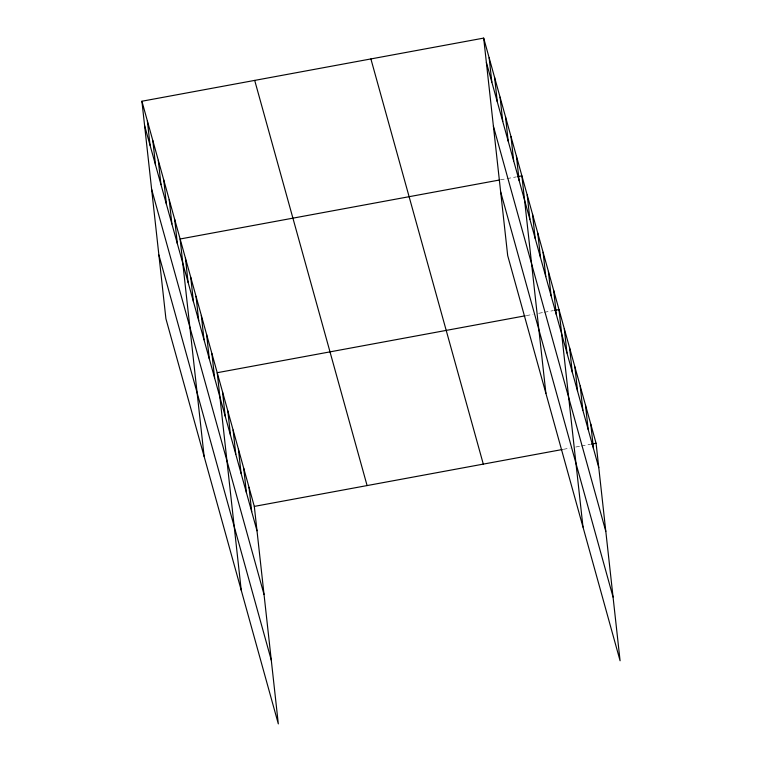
<?xml version="1.0" encoding="UTF-8"?>
<svg xmlns="http://www.w3.org/2000/svg" width="762" height="762" viewBox="0 0 762 762"><rect width="100%" height="100%" fill="white"/><g stroke="black" fill="none" stroke-linecap="round" stroke-linejoin="round"><path stroke-width="0.57" stroke-dasharray="3.81 2.86" d="M500.472 179.822L516.255 176.898M526.285 315.611L533.048 314.363M538.686 313.315L543.201 312.487M544.325 312.277L553.345 310.61M563.375 449.323L570.138 448.066M575.777 447.027L580.292 446.199M581.416 445.989L590.436 444.322"/><path stroke-width="1.14" d="M141.913 101.232L254.308 506.406L278.32 723.9L165.916 318.726L141.913 101.232L483.68 38.1L596.084 443.274L620.087 660.768L507.692 255.594L483.68 38.1M499.339 180.032L180.127 238.992L204.14 456.486M517.388 176.698L521.894 175.86L545.906 393.354M525.151 315.82L217.218 372.704L241.23 590.188M554.479 310.401L558.984 309.572L582.997 527.056M254.308 506.406L562.242 449.532M591.569 444.113L596.084 443.274M486.375 62.455L598.77 467.639M493.405 126.187L605.809 531.371M500.653 191.853L613.058 597.037M370.894 58.931L483.298 464.115M254.698 80.401L367.094 485.575M144.599 125.587L256.994 530.771M151.638 189.319L264.033 594.503M158.887 254.984L271.282 660.168M590.779 424.177L593.474 448.532M585.483 405.079L588.169 429.435M580.187 385.972L582.873 410.327M574.881 366.874L577.577 391.23M569.585 347.767L572.272 372.132M564.29 328.67L566.976 353.025M553.688 290.465L556.374 314.83M548.392 271.367L551.078 295.723M543.096 252.27L545.783 276.625M537.791 233.162L540.487 257.518M532.495 214.065L535.181 238.42M527.199 194.958L529.885 219.323M516.436 156.181L519.132 180.537M510.978 136.503L513.664 160.858M505.52 116.824L508.206 141.18M500.062 97.136L502.749 121.501M494.605 77.457L497.291 101.813M489.137 57.779L491.833 82.134M249.012 487.309L251.698 511.664M243.707 468.211L246.402 492.566M238.411 449.104L241.097 473.459M233.115 430.006L235.801 454.362M227.809 410.899L230.505 435.264M222.514 391.801L225.2 416.157M211.912 353.597L214.608 377.952M206.616 334.499L209.302 358.854M201.32 315.401L204.006 339.757M196.025 296.294L198.711 320.65M190.719 277.197L193.415 301.552M185.423 258.089L188.109 282.454M174.669 219.313L177.355 243.669M169.202 199.634L171.898 223.99M163.744 179.956L166.44 204.311M158.286 160.268L160.972 184.633M152.829 140.589L155.515 164.944M147.371 120.91L150.057 145.266"/></g></svg>
